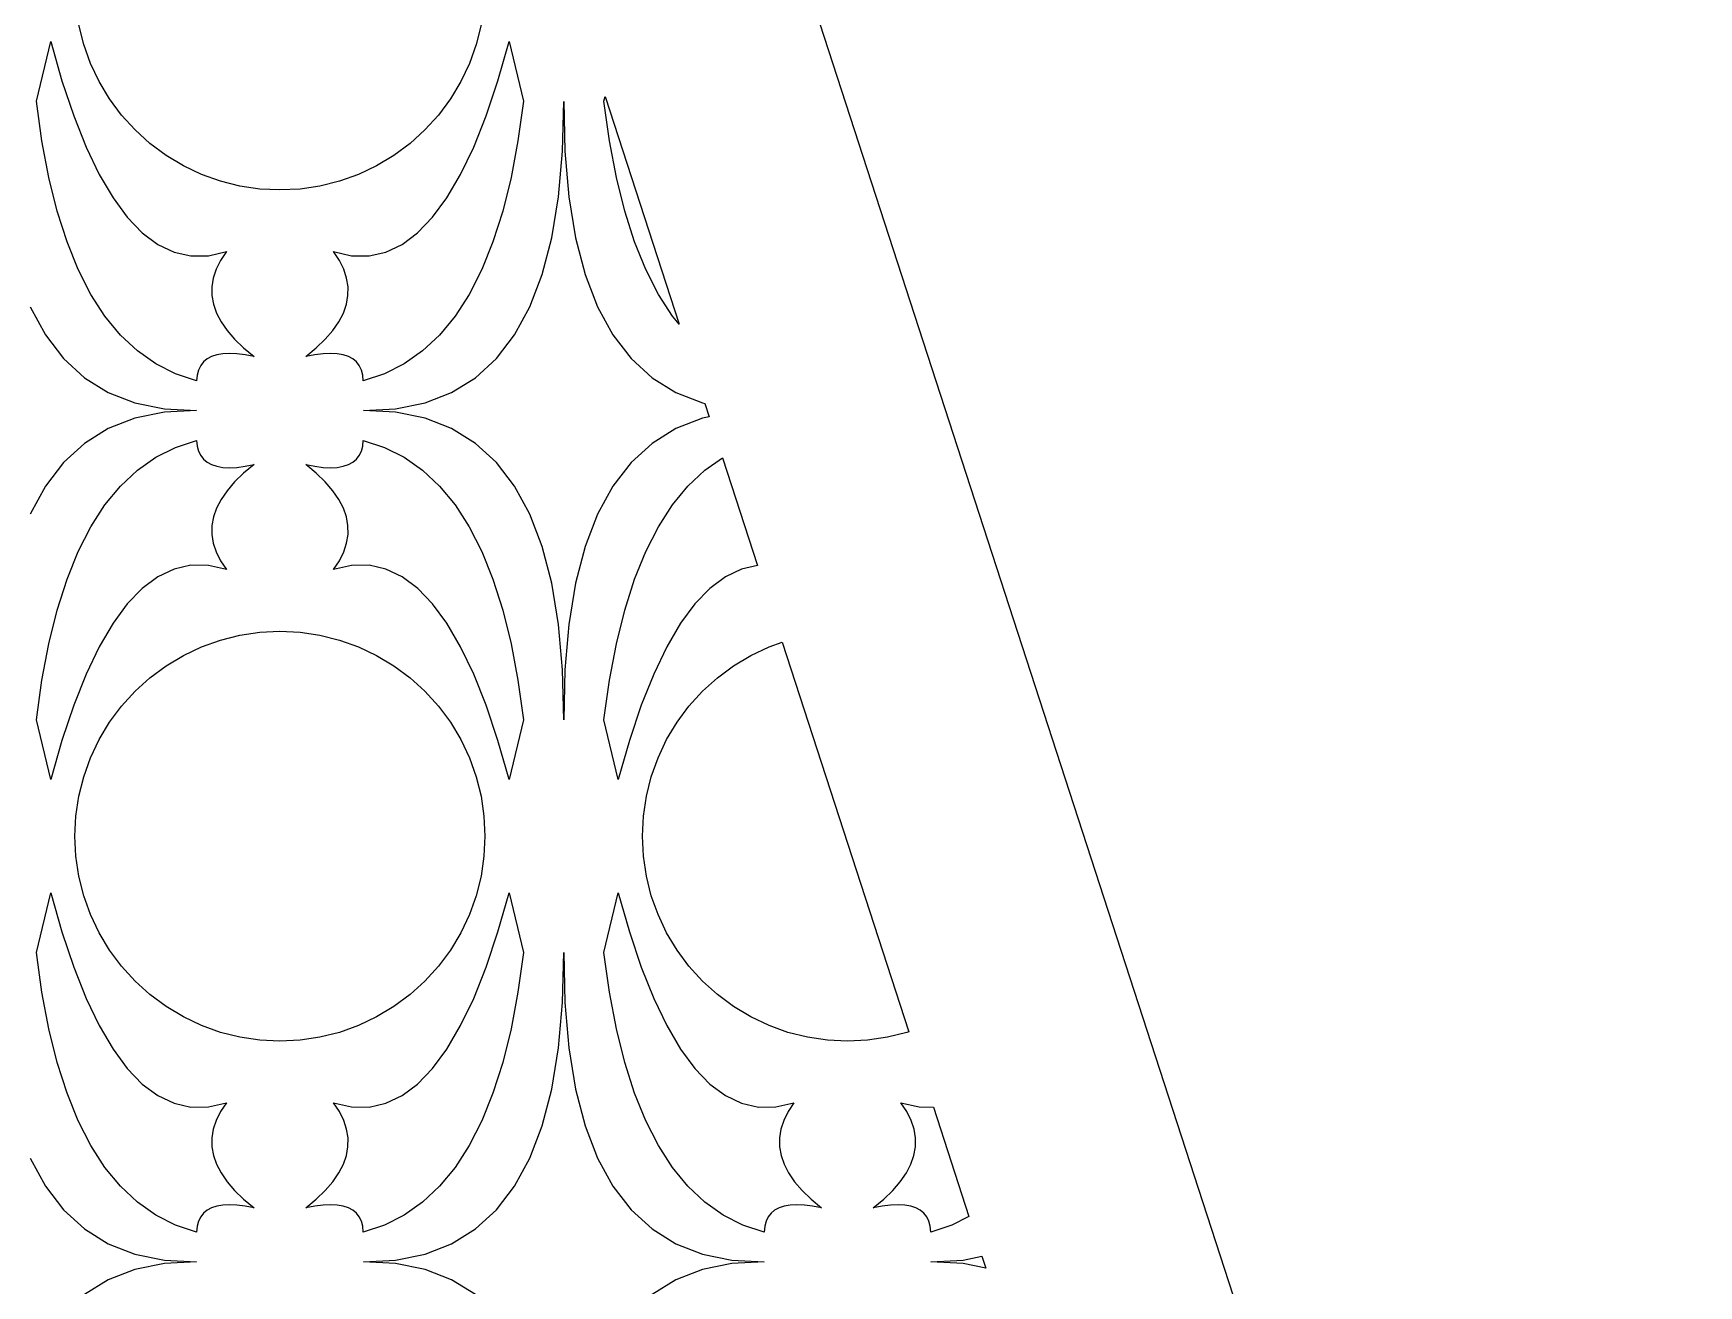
# Model space of a CAD drawing. Header units: metres. Extents: x -75 to 75, y 0 to 231.
# Drawn here: x -13 to 75, y 76.2 to 142.4 of the extents above; entities that cross this region are included whole.
import ezdxf

# ---------------------------------------------------------------- set-up
doc = ezdxf.new("R2010")
doc.units = ezdxf.units.M

msp = doc.modelspace()

# ---------------------------------------------------------------- linework, layer by layer
for p, q in [((75, 0), (0, 230.826)), ((-10.371, 141.854), (-10.6295, 142.886)), ((10.6294, 142.886), (10.371, 141.854)), ((-12.8739, 138.851), (-12.1146, 142.005)), ((-12.1146, 142.005), (-11.5238, 139.939)), ((-10.0127, 140.853), (-10.371, 141.854)), ((10.371, 141.854), (10.0127, 140.853)), ((11.5238, 139.939), (12.1146, 142.005)), ((12.1146, 142.005), (12.8739, 138.851)), ((-9.55798, 139.891), (-10.0127, 140.853)), ((10.0127, 140.853), (9.55798, 139.891)), ((-11.5238, 139.939), (-10.8995, 138.079)), ((-9.01122, 138.979), (-9.55798, 139.891)), ((9.55798, 139.891), (9.01118, 138.979)), ((10.8995, 138.079), (11.5238, 139.939)), ((-12.583, 136.759), (-12.8739, 138.851)), ((-8.37764, 138.125), (-9.01122, 138.979)), ((9.01118, 138.979), (8.37764, 138.125)), ((12.8739, 138.851), (12.583, 136.759)), ((14.9409, 136.212), (15, 138.844)), ((15, 138.844), (15.0591, 136.212)), ((17.1261, 138.851), (17.186, 139.1)), ((17.417, 136.759), (17.1261, 138.851)), ((17.186, 139.1), (21.0968, 127.064)), ((-10.8995, 138.079), (-10.2419, 136.427)), ((-7.66342, 137.337), (-8.37764, 138.125)), ((8.37764, 138.125), (7.66339, 137.337)), ((10.2419, 136.427), (10.8995, 138.079)), ((-12.2167, 134.823), (-12.583, 136.759)), ((-6.87535, 136.622), (-7.66342, 137.337)), ((-6.0211, 135.989), (-6.87535, 136.622)), ((6.87535, 136.622), (6.0211, 135.989)), ((7.66339, 137.337), (6.87535, 136.622)), ((12.583, 136.759), (12.2167, 134.823)), ((17.7833, 134.823), (17.417, 136.759)), ((-10.2419, 136.427), (-9.5511, 134.983)), ((-5.10884, 135.442), (-6.0211, 135.989)), ((6.0211, 135.989), (5.10884, 135.442)), ((9.5511, 134.983), (10.2419, 136.427)), ((14.7318, 133.805), (14.9409, 136.212)), ((15.0591, 136.212), (15.2681, 133.805)), ((-11.775, 133.043), (-12.2167, 134.823)), ((-9.5511, 134.983), (-8.82701, 133.747)), ((-4.14738, 134.987), (-5.10884, 135.442)), ((-3.146, 134.629), (-4.14738, 134.987)), ((4.14738, 134.987), (3.146, 134.629)), ((5.10884, 135.442), (4.14738, 134.987)), ((8.82698, 133.747), (9.5511, 134.983)), ((12.2167, 134.823), (11.775, 133.043)), ((18.225, 133.043), (17.7833, 134.823)), ((-2.11433, 134.371), (-3.146, 134.629)), ((-1.06229, 134.214), (-2.11433, 134.371)), ((0, 134.162), (-1.06229, 134.214)), ((1.06226, 134.214), (0, 134.162)), ((2.11429, 134.371), (1.06226, 134.214)), ((3.146, 134.629), (2.11429, 134.371)), ((-11.2578, 131.42), (-11.775, 133.043)), ((-8.82701, 133.747), (-8.06964, 132.718)), ((8.06964, 132.718), (8.82698, 133.747)), ((11.775, 133.043), (11.2578, 131.42)), ((14.373, 131.63), (14.7318, 133.805)), ((15.2681, 133.805), (15.6269, 131.63)), ((18.7422, 131.42), (18.225, 133.043)), ((-8.06964, 132.718), (-7.27901, 131.897)), ((7.27899, 131.897), (8.06964, 132.718)), ((-10.6651, 129.954), (-11.2578, 131.42)), ((-7.27901, 131.897), (-6.45511, 131.284)), ((-6.45511, 131.284), (-5.59795, 130.878)), ((5.59795, 130.878), (6.45511, 131.284)), ((6.45511, 131.284), (7.27899, 131.897)), ((11.2578, 131.42), (10.6651, 129.954)), ((13.8645, 129.687), (14.373, 131.63)), ((15.6269, 131.63), (16.1355, 129.687)), ((19.3349, 129.954), (18.7422, 131.42)), ((-5.59795, 130.878), (-4.70752, 130.68)), ((-4.70752, 130.68), (-3.78383, 130.69)), ((-3.78383, 130.69), (-2.82724, 130.907)), ((-3.13815, 130.44), (-3.37062, 129.974)), ((-2.82724, 130.907), (-3.13815, 130.44)), ((3.13817, 130.44), (2.82724, 130.907)), ((2.82724, 130.907), (3.78383, 130.69)), ((3.37062, 129.974), (3.13817, 130.44)), ((3.78383, 130.69), (4.70752, 130.68)), ((4.70752, 130.68), (5.59795, 130.878)), ((-9.99706, 128.644), (-10.6651, 129.954)), ((-3.52437, 129.509), (-3.59941, 129.045)), ((-3.37062, 129.974), (-3.52437, 129.509)), ((3.52437, 129.509), (3.37062, 129.974)), ((3.59941, 129.045), (3.52437, 129.509)), ((10.6651, 129.954), (9.99702, 128.644)), ((13.2061, 127.977), (13.8645, 129.687)), ((16.1355, 129.687), (16.7939, 127.977)), ((20.0029, 128.644), (19.3349, 129.954)), ((-9.25348, 127.491), (-9.99706, 128.644)), ((-3.59941, 129.045), (-3.59578, 128.581)), ((-3.59578, 128.581), (-3.5134, 128.118)), ((3.5134, 128.118), (3.59578, 128.581)), ((3.59578, 128.581), (3.59941, 129.045)), ((9.99702, 128.644), (9.25346, 127.49)), ((20.7465, 127.491), (20.0029, 128.644)), ((-13.2061, 127.977), (-12.398, 126.498)), ((-3.5134, 128.118), (-3.35236, 127.656)), ((3.35236, 127.656), (3.5134, 128.118)), ((12.398, 126.498), (13.2061, 127.977)), ((16.7939, 127.977), (17.602, 126.498)), ((-8.43452, 126.494), (-9.25348, 127.491)), ((-3.35236, 127.656), (-3.11263, 127.195)), ((-3.11263, 127.195), (-2.79416, 126.734)), ((2.79416, 126.734), (3.11261, 127.195)), ((3.11261, 127.195), (3.35236, 127.656)), ((9.25346, 127.49), (8.43449, 126.494)), ((21.0968, 127.064), (20.7465, 127.491)), ((-12.398, 126.498), (-11.4401, 125.251)), ((-7.54005, 125.654), (-8.43452, 126.494)), ((-2.79416, 126.734), (-2.39703, 126.275)), ((-2.39703, 126.275), (-1.9212, 125.816)), ((1.92119, 125.816), (2.39703, 126.275)), ((2.39703, 126.275), (2.79416, 126.734)), ((8.43449, 126.494), (7.54002, 125.654)), ((11.4401, 125.251), (12.398, 126.498)), ((17.602, 126.498), (18.5599, 125.251)), ((-11.4401, 125.251), (-10.3325, 124.237)), ((-6.57014, 124.97), (-7.54005, 125.654)), ((-4.04073, 125.072), (-4.19244, 124.876)), ((-3.84842, 125.233), (-4.04073, 125.072)), ((-3.61557, 125.358), (-3.84842, 125.233)), ((-3.3421, 125.447), (-3.61557, 125.358)), ((-3.02811, 125.501), (-3.3421, 125.447)), ((-2.67357, 125.519), (-3.02811, 125.501)), ((-2.27844, 125.501), (-2.67357, 125.519)), ((-1.84279, 125.447), (-2.27844, 125.501)), ((-1.9212, 125.816), (-1.36713, 125.358)), ((-1.36713, 125.358), (-1.84279, 125.447)), ((1.36713, 125.358), (1.92119, 125.816)), ((1.84279, 125.447), (1.36713, 125.358)), ((2.27847, 125.501), (1.84279, 125.447)), ((2.67357, 125.519), (2.27847, 125.501)), ((3.02812, 125.501), (2.67357, 125.519)), ((3.34213, 125.447), (3.02812, 125.501)), ((3.61557, 125.358), (3.34213, 125.447)), ((3.84842, 125.233), (3.61557, 125.358)), ((4.04073, 125.072), (3.84842, 125.233)), ((4.19244, 124.876), (4.04073, 125.072)), ((7.54002, 125.654), (6.57014, 124.97)), ((10.3325, 124.237), (11.4401, 125.251)), ((18.5599, 125.251), (19.6675, 124.237)), ((-10.3325, 124.237), (-9.075, 123.454)), ((-5.52484, 124.443), (-6.57014, 124.97)), ((-4.40421, 124.073), (-5.52484, 124.443)), ((-4.37421, 124.376), (-4.40421, 124.073)), ((-4.30362, 124.644), (-4.37421, 124.376)), ((-4.19244, 124.876), (-4.30362, 124.644)), ((4.30362, 124.644), (4.19244, 124.876)), ((4.37421, 124.376), (4.30362, 124.644)), ((4.40421, 124.073), (4.37421, 124.376)), ((5.52484, 124.443), (4.40421, 124.073)), ((6.57014, 124.97), (5.52484, 124.443)), ((9.075, 123.454), (10.3325, 124.237)), ((19.6675, 124.237), (20.925, 123.454)), ((-9.075, 123.454), (-7.66782, 122.904)), ((7.66779, 122.904), (9.075, 123.454)), ((20.925, 123.454), (22.3322, 122.904)), ((-7.66782, 122.904), (-6.11082, 122.586)), ((-6.11082, 122.414), (-7.66782, 122.096)), ((-6.11082, 122.586), (-4.40726, 122.5)), ((-4.40726, 122.5), (-6.11082, 122.414)), ((4.40726, 122.5), (6.11079, 122.586)), ((6.11082, 122.414), (4.40726, 122.5)), ((6.11079, 122.586), (7.66779, 122.904)), ((7.66782, 122.096), (6.11082, 122.414)), ((22.3322, 122.904), (22.4567, 122.879)), ((22.4567, 122.879), (22.6875, 122.168)), ((-9.075, 121.545), (-10.3325, 120.763)), ((-7.66782, 122.096), (-9.075, 121.545)), ((9.075, 121.545), (7.66782, 122.096)), ((10.3325, 120.763), (9.075, 121.545)), ((20.925, 121.545), (19.6675, 120.763)), ((22.3322, 122.096), (20.925, 121.545)), ((22.6875, 122.168), (22.3322, 122.096)), ((-10.3325, 120.763), (-11.4401, 119.749)), ((-5.52484, 120.557), (-4.40421, 120.927)), ((-4.40421, 120.927), (-4.37421, 120.624)), ((-4.37421, 120.624), (-4.30362, 120.356)), ((4.30362, 120.356), (4.37421, 120.624)), ((4.37421, 120.624), (4.40421, 120.927)), ((4.40421, 120.927), (5.52484, 120.557)), ((11.4401, 119.749), (10.3325, 120.763)), ((19.6675, 120.763), (18.5599, 119.749)), ((-11.4401, 119.749), (-12.398, 118.502)), ((-7.54005, 119.346), (-6.57014, 120.03)), ((-6.57014, 120.03), (-5.52484, 120.557)), ((-4.30362, 120.356), (-4.19244, 120.124)), ((-4.19244, 120.124), (-4.04073, 119.928)), ((-4.04073, 119.928), (-3.84842, 119.767)), ((-3.84842, 119.767), (-3.61557, 119.642)), ((3.61557, 119.642), (3.84842, 119.767)), ((3.84842, 119.767), (4.04073, 119.928)), ((4.04073, 119.928), (4.19244, 120.124)), ((4.19244, 120.124), (4.30362, 120.356)), ((5.52484, 120.557), (6.57014, 120.03)), ((6.57014, 120.03), (7.54005, 119.346)), ((12.398, 118.502), (11.4401, 119.749)), ((18.5599, 119.749), (17.602, 118.502)), ((22.4599, 119.346), (23.3913, 120.003)), ((23.3913, 120.003), (25.2413, 114.309)), ((-8.43449, 118.506), (-7.54005, 119.346)), ((-3.61557, 119.642), (-3.34213, 119.553)), ((-3.34213, 119.553), (-3.02812, 119.499)), ((-3.02812, 119.499), (-2.67357, 119.481)), ((-2.67357, 119.481), (-2.27847, 119.499)), ((-1.92119, 119.184), (-2.39703, 118.725)), ((-2.27847, 119.499), (-1.84279, 119.553)), ((-1.36713, 119.642), (-1.92119, 119.184)), ((-1.84279, 119.553), (-1.36713, 119.642)), ((1.9212, 119.184), (1.36713, 119.642)), ((1.36713, 119.642), (1.84279, 119.553)), ((1.84279, 119.553), (2.27844, 119.499)), ((2.39703, 118.725), (1.9212, 119.184)), ((2.27844, 119.499), (2.67357, 119.481)), ((2.67357, 119.481), (3.02811, 119.499)), ((3.02811, 119.499), (3.3421, 119.553)), ((3.3421, 119.553), (3.61557, 119.642)), ((7.54005, 119.346), (8.43452, 118.506)), ((21.5655, 118.506), (22.4599, 119.346)), ((-12.398, 118.502), (-13.2061, 117.023)), ((-9.25348, 117.509), (-8.43449, 118.506)), ((-2.79416, 118.266), (-3.11261, 117.805)), ((-2.39703, 118.725), (-2.79416, 118.266)), ((2.79416, 118.266), (2.39703, 118.725)), ((3.11263, 117.805), (2.79416, 118.266)), ((8.43452, 118.506), (9.25348, 117.509)), ((13.2061, 117.023), (12.398, 118.502)), ((17.602, 118.502), (16.7939, 117.023)), ((20.7465, 117.509), (21.5655, 118.506)), ((-9.99702, 116.356), (-9.25348, 117.509)), ((-3.35236, 117.344), (-3.5134, 116.882)), ((-3.11261, 117.805), (-3.35236, 117.344)), ((3.35236, 117.344), (3.11263, 117.805)), ((3.5134, 116.882), (3.35236, 117.344)), ((9.25348, 117.509), (9.99706, 116.356)), ((20.003, 116.356), (20.7465, 117.509)), ((-10.6651, 115.046), (-9.99702, 116.356)), ((-3.59578, 116.419), (-3.59941, 115.955)), ((-3.5134, 116.882), (-3.59578, 116.419)), ((3.59578, 116.419), (3.5134, 116.882)), ((3.59941, 115.955), (3.59578, 116.419)), ((9.99706, 116.356), (10.6651, 115.046)), ((13.8645, 115.313), (13.2061, 117.023)), ((16.7939, 117.023), (16.1355, 115.313)), ((19.3349, 115.046), (20.003, 116.356)), ((-3.59941, 115.955), (-3.52437, 115.491)), ((-3.52437, 115.491), (-3.37062, 115.026)), ((3.37062, 115.026), (3.52437, 115.491)), ((3.52437, 115.491), (3.59941, 115.955)), ((-11.2578, 113.58), (-10.6651, 115.046)), ((-3.37062, 115.026), (-3.13817, 114.56)), ((-3.13817, 114.56), (-2.82724, 114.093)), ((2.82724, 114.093), (3.13815, 114.56)), ((3.13815, 114.56), (3.37062, 115.026)), ((10.6651, 115.046), (11.2578, 113.58)), ((14.3731, 113.37), (13.8645, 115.313)), ((16.1355, 115.313), (15.627, 113.37)), ((18.7422, 113.58), (19.3349, 115.046)), ((-11.775, 111.957), (-11.2578, 113.58)), ((-6.45511, 113.716), (-7.27899, 113.103)), ((-5.59795, 114.122), (-6.45511, 113.716)), ((-4.70752, 114.32), (-5.59795, 114.122)), ((-3.78383, 114.31), (-4.70752, 114.32)), ((-2.82724, 114.093), (-3.78383, 114.31)), ((3.78383, 114.31), (2.82724, 114.093)), ((4.70752, 114.32), (3.78383, 114.31)), ((5.59795, 114.122), (4.70752, 114.32)), ((6.45511, 113.716), (5.59795, 114.122)), ((7.27901, 113.103), (6.45511, 113.716)), ((11.2578, 113.58), (11.775, 111.957)), ((18.225, 111.957), (18.7422, 113.58)), ((23.5449, 113.716), (22.721, 113.103)), ((24.4021, 114.122), (23.5449, 113.716)), ((25.2413, 114.309), (24.4021, 114.122)), ((-7.27899, 113.103), (-8.06964, 112.282)), ((8.06964, 112.282), (7.27901, 113.103)), ((14.7319, 111.195), (14.3731, 113.37)), ((15.627, 113.37), (15.2682, 111.195)), ((22.721, 113.103), (21.9304, 112.282)), ((-12.2167, 110.177), (-11.775, 111.957)), ((-8.06964, 112.282), (-8.82698, 111.253)), ((8.82701, 111.253), (8.06964, 112.282)), ((11.775, 111.957), (12.2167, 110.177)), ((17.7833, 110.177), (18.225, 111.957)), ((21.9304, 112.282), (21.173, 111.253)), ((-8.82698, 111.253), (-9.5511, 110.017)), ((9.5511, 110.017), (8.82701, 111.253)), ((14.9409, 108.788), (14.7319, 111.195)), ((15.2682, 111.195), (15.0591, 108.788)), ((21.173, 111.253), (20.4489, 110.017)), ((-12.583, 108.241), (-12.2167, 110.177)), ((-4.14738, 110.013), (-3.146, 110.371)), ((-3.146, 110.371), (-2.11429, 110.629)), ((-2.11429, 110.629), (-1.06226, 110.786)), ((-1.06226, 110.786), (0, 110.838)), ((0, 110.838), (1.06229, 110.786)), ((1.06229, 110.786), (2.11433, 110.629)), ((2.11433, 110.629), (3.146, 110.371)), ((3.146, 110.371), (4.14738, 110.013)), ((12.2167, 110.177), (12.583, 108.241)), ((17.417, 108.241), (17.7833, 110.177)), ((25.8526, 110.013), (26.5554, 110.264)), ((26.5554, 110.264), (33.2483, 89.6656)), ((-9.5511, 110.017), (-10.2419, 108.573)), ((-6.0211, 109.011), (-5.10884, 109.558)), ((-5.10884, 109.558), (-4.14738, 110.013)), ((4.14738, 110.013), (5.10884, 109.558)), ((5.10884, 109.558), (6.0211, 109.011)), ((10.2419, 108.573), (9.5511, 110.017)), ((20.4489, 110.017), (19.7581, 108.573)), ((23.9789, 109.011), (24.8911, 109.558)), ((24.8911, 109.558), (25.8526, 110.013)), ((-10.2419, 108.573), (-10.8995, 106.921)), ((-7.66342, 107.663), (-6.87535, 108.378)), ((-6.87535, 108.378), (-6.0211, 109.011)), ((6.0211, 109.011), (6.87535, 108.378)), ((6.87535, 108.378), (7.66342, 107.663)), ((10.8995, 106.921), (10.2419, 108.573)), ((15, 106.156), (14.9409, 108.788)), ((15.0591, 108.788), (15, 106.156)), ((19.7581, 108.573), (19.1005, 106.921)), ((22.3366, 107.663), (23.1246, 108.378)), ((23.1246, 108.378), (23.9789, 109.011)), ((-12.8739, 106.149), (-12.583, 108.241)), ((-8.37764, 106.875), (-7.66342, 107.663)), ((7.66342, 107.663), (8.37764, 106.875)), ((12.583, 108.241), (12.8739, 106.149)), ((17.1261, 106.149), (17.417, 108.241)), ((21.6223, 106.875), (22.3366, 107.663)), ((-10.8995, 106.921), (-11.5238, 105.061)), ((-9.01122, 106.021), (-8.37764, 106.875)), ((8.37764, 106.875), (9.01122, 106.021)), ((11.5238, 105.061), (10.8995, 106.921)), ((19.1005, 106.921), (18.4762, 105.061)), ((20.9888, 106.021), (21.6223, 106.875)), ((-12.1146, 102.995), (-12.8739, 106.149)), ((-9.55798, 105.109), (-9.01122, 106.021)), ((9.01122, 106.021), (9.55798, 105.109)), ((12.8739, 106.149), (12.1146, 102.995)), ((17.8854, 102.995), (17.1261, 106.149)), ((20.442, 105.109), (20.9888, 106.021)), ((-11.5238, 105.061), (-12.1146, 102.995)), ((-10.0127, 104.147), (-9.55798, 105.109)), ((9.55798, 105.109), (10.0127, 104.147)), ((12.1146, 102.995), (11.5238, 105.061)), ((18.4762, 105.061), (17.8854, 102.995)), ((19.9873, 104.147), (20.442, 105.109)), ((-10.371, 103.146), (-10.0127, 104.147)), ((10.0127, 104.147), (10.371, 103.146)), ((19.629, 103.146), (19.9873, 104.147)), ((-10.6294, 102.114), (-10.371, 103.146)), ((10.371, 103.146), (10.6295, 102.114)), ((19.3706, 102.114), (19.629, 103.146)), ((-10.7855, 101.062), (-10.6294, 102.114)), ((10.6295, 102.114), (10.7855, 101.062)), ((19.2145, 101.062), (19.3706, 102.114)), ((-10.8377, 100), (-10.7855, 101.062)), ((10.7855, 101.062), (10.8377, 100)), ((19.1623, 100), (19.2145, 101.062)), ((-10.7855, 98.9377), (-10.8377, 100)), ((10.8377, 100), (10.7855, 98.9377)), ((19.2145, 98.9377), (19.1623, 100)), ((-10.6295, 97.8857), (-10.7855, 98.9377)), ((10.7855, 98.9377), (10.6294, 97.8857)), ((19.3705, 97.8857), (19.2145, 98.9377)), ((-10.371, 96.854), (-10.6295, 97.8857)), ((10.6294, 97.8857), (10.371, 96.854)), ((19.629, 96.854), (19.3705, 97.8857)), ((-12.8739, 93.8514), (-12.1146, 97.0052)), ((-12.1146, 97.0052), (-11.5238, 94.9386)), ((-10.0127, 95.8526), (-10.371, 96.854)), ((10.371, 96.854), (10.0127, 95.8526)), ((11.5238, 94.9386), (12.1146, 97.0052)), ((12.1146, 97.0052), (12.8739, 93.8514)), ((17.1261, 93.8514), (17.8854, 97.0052)), ((17.8854, 97.0052), (18.4762, 94.9386)), ((19.9873, 95.8526), (19.629, 96.854)), ((-9.55798, 94.8911), (-10.0127, 95.8526)), ((10.0127, 95.8526), (9.55798, 94.8911)), ((20.442, 94.8911), (19.9873, 95.8526)), ((-11.5238, 94.9386), (-10.8995, 93.079)), ((-9.01122, 93.9789), (-9.55798, 94.8911)), ((9.55798, 94.8911), (9.01118, 93.9789)), ((10.8995, 93.079), (11.5238, 94.9386)), ((18.4762, 94.9386), (19.1005, 93.079)), ((20.9888, 93.9789), (20.442, 94.8911)), ((-12.583, 91.7588), (-12.8739, 93.8514)), ((-8.37764, 93.1246), (-9.01122, 93.9789)), ((9.01118, 93.9789), (8.37764, 93.1246)), ((12.8739, 93.8514), (12.583, 91.7587)), ((14.9409, 91.2123), (15, 93.8443)), ((15, 93.8443), (15.0591, 91.2123)), ((17.417, 91.7588), (17.1261, 93.8514)), ((21.6223, 93.1246), (20.9888, 93.9789)), ((-10.8995, 93.079), (-10.2419, 91.4272)), ((-7.66342, 92.3366), (-8.37764, 93.1246)), ((8.37764, 93.1246), (7.66339, 92.3366)), ((10.2419, 91.4272), (10.8995, 93.079)), ((19.1005, 93.079), (19.7581, 91.4272)), ((22.3366, 92.3366), (21.6223, 93.1246)), ((-12.2167, 89.8226), (-12.583, 91.7588)), ((-6.87535, 91.6223), (-7.66342, 92.3366)), ((-6.0211, 90.9888), (-6.87535, 91.6223)), ((6.87535, 91.6223), (6.0211, 90.9888)), ((7.66339, 92.3366), (6.87535, 91.6223)), ((12.583, 91.7587), (12.2167, 89.8226)), ((17.7833, 89.8226), (17.417, 91.7588)), ((23.1246, 91.6223), (22.3366, 92.3366)), ((23.9789, 90.9888), (23.1246, 91.6223)), ((-10.2419, 91.4272), (-9.5511, 89.9831)), ((-5.10884, 90.442), (-6.0211, 90.9888)), ((6.0211, 90.9888), (5.10884, 90.442)), ((9.5511, 89.9831), (10.2419, 91.4272)), ((14.7318, 88.8053), (14.9409, 91.2123)), ((15.0591, 91.2123), (15.2681, 88.8053)), ((19.7581, 91.4272), (20.4489, 89.9831)), ((24.8911, 90.442), (23.9789, 90.9888)), ((-11.775, 88.043), (-12.2167, 89.8226)), ((-9.5511, 89.9831), (-8.82701, 88.7467)), ((-4.14738, 89.9873), (-5.10884, 90.442)), ((-3.146, 89.629), (-4.14738, 89.9873)), ((4.14738, 89.9873), (3.146, 89.629)), ((5.10884, 90.442), (4.14738, 89.9873)), ((8.82698, 88.7467), (9.5511, 89.9831)), ((12.2167, 89.8226), (11.775, 88.043)), ((18.225, 88.043), (17.7833, 89.8226)), ((20.4489, 89.9831), (21.173, 88.7467)), ((25.8526, 89.9873), (24.8911, 90.442)), ((26.854, 89.629), (25.8526, 89.9873)), ((-2.11433, 89.3706), (-3.146, 89.629)), ((-1.06229, 89.2145), (-2.11433, 89.3706)), ((0, 89.1623), (-1.06229, 89.2145)), ((1.06226, 89.2145), (0, 89.1623)), ((2.11429, 89.3705), (1.06226, 89.2145)), ((3.146, 89.629), (2.11429, 89.3705)), ((27.8857, 89.3706), (26.854, 89.629)), ((28.9377, 89.2145), (27.8857, 89.3706)), ((30, 89.1623), (28.9377, 89.2145)), ((31.0623, 89.2145), (30, 89.1623)), ((32.1143, 89.3705), (31.0623, 89.2145)), ((33.146, 89.629), (32.1143, 89.3705)), ((33.2483, 89.6656), (33.146, 89.629)), ((-11.2578, 86.42), (-11.775, 88.043)), ((-8.82701, 88.7467), (-8.06964, 87.7179)), ((8.06964, 87.7179), (8.82698, 88.7467)), ((11.775, 88.043), (11.2578, 86.42)), ((14.373, 86.6303), (14.7318, 88.8053)), ((15.2681, 88.8053), (15.6269, 86.6303)), ((18.7422, 86.42), (18.225, 88.043)), ((21.173, 88.7467), (21.9304, 87.7179)), ((-8.06964, 87.7179), (-7.27901, 86.8969)), ((7.27899, 86.8969), (8.06964, 87.7179)), ((21.9304, 87.7179), (22.721, 86.8969)), ((-10.6651, 84.9536), (-11.2578, 86.42)), ((-7.27901, 86.8969), (-6.45511, 86.2835)), ((-6.45511, 86.2835), (-5.59795, 85.8779)), ((5.59795, 85.8779), (6.45511, 86.2835)), ((6.45511, 86.2835), (7.27899, 86.8969)), ((11.2578, 86.42), (10.6651, 84.9536)), ((13.8645, 84.6875), (14.373, 86.6303)), ((15.6269, 86.6303), (16.1355, 84.6875)), ((19.3349, 84.9536), (18.7422, 86.42)), ((22.721, 86.8969), (23.5449, 86.2835)), ((23.5449, 86.2835), (24.4021, 85.8779)), ((-5.59795, 85.8779), (-4.70752, 85.6799)), ((-4.70752, 85.6799), (-3.78383, 85.6896)), ((-3.78383, 85.6896), (-2.82724, 85.907)), ((-3.13815, 85.4404), (-3.37062, 84.9743)), ((-2.82724, 85.907), (-3.13815, 85.4404)), ((3.13817, 85.4404), (2.82724, 85.907)), ((2.82724, 85.907), (3.78383, 85.6896)), ((3.37062, 84.9743), (3.13817, 85.4404)), ((3.78383, 85.6896), (4.70752, 85.6799)), ((4.70752, 85.6799), (5.59795, 85.8779)), ((24.4021, 85.8779), (25.2925, 85.6799)), ((25.2925, 85.6799), (26.2162, 85.6896)), ((26.2162, 85.6896), (27.1728, 85.907)), ((26.8618, 85.4404), (26.6294, 84.9743)), ((27.1728, 85.907), (26.8618, 85.4404)), ((33.1382, 85.4404), (32.8272, 85.907)), ((32.8272, 85.907), (33.7838, 85.6896)), ((33.3706, 84.9743), (33.1382, 85.4404)), ((33.7838, 85.6896), (34.5428, 85.6817)), ((34.5428, 85.6817), (36.4227, 79.8959)), ((-9.99706, 83.6438), (-10.6651, 84.9536)), ((-3.37062, 84.9743), (-3.52437, 84.509)), ((3.52437, 84.509), (3.37062, 84.9743)), ((10.6651, 84.9536), (9.99702, 83.6438)), ((13.2061, 82.9767), (13.8645, 84.6875)), ((16.1355, 84.6875), (16.7939, 82.9767)), ((20.0029, 83.6438), (19.3349, 84.9536)), ((26.6294, 84.9743), (26.4756, 84.509)), ((33.5244, 84.509), (33.3706, 84.9743)), ((-9.25348, 82.4905), (-9.99706, 83.6438)), ((-3.52437, 84.509), (-3.59941, 84.0445)), ((-3.59941, 84.0445), (-3.59578, 83.5808)), ((3.59941, 84.0445), (3.52437, 84.509)), ((3.59578, 83.5808), (3.59941, 84.0445)), ((9.99702, 83.6438), (9.25346, 82.4905)), ((20.7465, 82.4905), (20.0029, 83.6438)), ((26.4756, 84.509), (26.4006, 84.0445)), ((26.4006, 84.0445), (26.4042, 83.5808)), ((33.5994, 84.0445), (33.5244, 84.509)), ((33.5958, 83.5808), (33.5994, 84.0445)), ((-13.2061, 82.9767), (-12.398, 81.498)), ((-3.59578, 83.5808), (-3.5134, 83.1179)), ((-3.5134, 83.1179), (-3.35236, 82.6559)), ((3.35236, 82.6559), (3.5134, 83.1179)), ((3.5134, 83.1179), (3.59578, 83.5808)), ((12.398, 81.498), (13.2061, 82.9767)), ((16.7939, 82.9767), (17.602, 81.498)), ((26.4042, 83.5808), (26.4866, 83.1179)), ((26.4866, 83.1179), (26.6476, 82.6559)), ((33.3524, 82.6559), (33.5134, 83.1179)), ((33.5134, 83.1179), (33.5958, 83.5808)), ((-8.43452, 81.4939), (-9.25348, 82.4905)), ((-3.35236, 82.6559), (-3.11263, 82.1947)), ((-3.11263, 82.1947), (-2.79416, 81.7342)), ((2.79416, 81.7342), (3.11261, 82.1946)), ((3.11261, 82.1946), (3.35236, 82.6559)), ((9.25346, 82.4905), (8.43449, 81.4939)), ((21.5655, 81.4939), (20.7465, 82.4905)), ((26.6476, 82.6559), (26.8874, 82.1947)), ((26.8874, 82.1947), (27.2058, 81.7342)), ((32.7942, 81.7342), (33.1126, 82.1946)), ((33.1126, 82.1946), (33.3524, 82.6559)), ((-12.398, 81.498), (-11.4401, 80.2514)), ((-7.54005, 80.6538), (-8.43452, 81.4939)), ((-2.79416, 81.7342), (-2.39703, 81.2746)), ((-2.39703, 81.2746), (-1.9212, 80.8158)), ((1.92119, 80.8158), (2.39703, 81.2746)), ((2.39703, 81.2746), (2.79416, 81.7342)), ((8.43449, 81.4939), (7.54002, 80.6537)), ((11.4401, 80.2514), (12.398, 81.498)), ((17.602, 81.498), (18.5599, 80.2514)), ((22.4599, 80.6538), (21.5655, 81.4939)), ((27.2058, 81.7342), (27.603, 81.2746)), ((27.603, 81.2746), (28.0788, 80.8158)), ((31.9212, 80.8158), (32.397, 81.2746)), ((32.397, 81.2746), (32.7942, 81.7342)), ((-11.4401, 80.2514), (-10.3325, 79.2369)), ((-6.57014, 79.9702), (-7.54005, 80.6538)), ((-3.84842, 80.2331), (-4.04073, 80.0725)), ((-3.61557, 80.3581), (-3.84842, 80.2331)), ((-3.3421, 80.4473), (-3.61557, 80.3581)), ((-3.02811, 80.5009), (-3.3421, 80.4473)), ((-2.67357, 80.5187), (-3.02811, 80.5009)), ((-2.27844, 80.5009), (-2.67357, 80.5187)), ((-1.84279, 80.4473), (-2.27844, 80.5009)), ((-1.9212, 80.8158), (-1.36713, 80.3582)), ((-1.36713, 80.3582), (-1.84279, 80.4473)), ((1.36713, 80.3582), (1.92119, 80.8158)), ((1.84279, 80.4473), (1.36713, 80.3582)), ((2.27847, 80.5009), (1.84279, 80.4473)), ((2.67357, 80.5187), (2.27847, 80.5009)), ((3.02812, 80.5009), (2.67357, 80.5187)), ((3.34213, 80.4473), (3.02812, 80.5009)), ((3.61557, 80.3581), (3.34213, 80.4473)), ((3.84842, 80.2331), (3.61557, 80.3581)), ((4.04073, 80.0725), (3.84842, 80.2331)), ((7.54002, 80.6537), (6.57014, 79.9702)), ((10.3325, 79.2369), (11.4401, 80.2514)), ((18.5599, 80.2514), (19.6675, 79.2369)), ((23.4299, 79.9702), (22.4599, 80.6538)), ((26.1516, 80.2331), (25.9593, 80.0725)), ((26.3844, 80.3581), (26.1516, 80.2331)), ((26.6579, 80.4473), (26.3844, 80.3581)), ((26.9719, 80.5009), (26.6579, 80.4473)), ((27.3264, 80.5187), (26.9719, 80.5009)), ((27.7215, 80.5009), (27.3264, 80.5187)), ((28.1572, 80.4473), (27.7215, 80.5009)), ((28.0788, 80.8158), (28.6329, 80.3582)), ((28.6329, 80.3582), (28.1572, 80.4473)), ((31.3671, 80.3582), (31.9212, 80.8158)), ((31.8428, 80.4473), (31.3671, 80.3582)), ((32.2785, 80.5009), (31.8428, 80.4473)), ((32.6736, 80.5187), (32.2785, 80.5009)), ((33.0281, 80.5009), (32.6736, 80.5187)), ((33.3421, 80.4473), (33.0281, 80.5009)), ((33.6156, 80.3581), (33.3421, 80.4473)), ((33.8484, 80.2331), (33.6156, 80.3581)), ((34.0407, 80.0725), (33.8484, 80.2331)), ((-10.3325, 79.2369), (-9.075, 78.4545)), ((-5.52484, 79.4433), (-6.57014, 79.9702)), ((-4.40421, 79.0731), (-5.52484, 79.4433)), ((-4.37421, 79.3763), (-4.40421, 79.0731)), ((-4.30362, 79.644), (-4.37421, 79.3763)), ((-4.19244, 79.8761), (-4.30362, 79.644)), ((-4.04073, 80.0725), (-4.19244, 79.8761)), ((4.19244, 79.8761), (4.04073, 80.0725)), ((4.30362, 79.644), (4.19244, 79.8761)), ((4.37421, 79.3763), (4.30362, 79.644)), ((4.40421, 79.0731), (4.37421, 79.3763)), ((5.52484, 79.4433), (4.40421, 79.0731)), ((6.57014, 79.9702), (5.52484, 79.4433)), ((9.075, 78.4545), (10.3325, 79.2369)), ((19.6675, 79.2369), (20.925, 78.4545)), ((24.4752, 79.4433), (23.4299, 79.9702)), ((25.5958, 79.0731), (24.4752, 79.4433)), ((25.6258, 79.3763), (25.5958, 79.0731)), ((25.6964, 79.644), (25.6258, 79.3763)), ((25.8075, 79.8761), (25.6964, 79.644)), ((25.9593, 80.0725), (25.8075, 79.8761)), ((34.1924, 79.8761), (34.0407, 80.0725)), ((34.3036, 79.644), (34.1924, 79.8761)), ((34.3742, 79.3763), (34.3036, 79.644)), ((34.4042, 79.0731), (34.3742, 79.3763)), ((35.5248, 79.4433), (34.4042, 79.0731)), ((36.4227, 79.8959), (35.5248, 79.4433)), ((-9.075, 78.4545), (-7.66782, 77.9042)), ((7.66779, 77.9042), (9.075, 78.4545)), ((20.925, 78.4545), (22.3322, 77.9042)), ((-7.66782, 77.9042), (-6.11082, 77.586)), ((-6.11082, 77.586), (-4.40726, 77.5)), ((-4.40726, 77.5), (-6.11082, 77.414)), ((4.40726, 77.5), (6.11079, 77.586)), ((6.11082, 77.414), (4.40726, 77.5)), ((6.11079, 77.586), (7.66779, 77.9042)), ((22.3322, 77.9042), (23.8892, 77.586)), ((23.8892, 77.586), (25.5927, 77.5)), ((25.5927, 77.5), (23.8892, 77.414)), ((34.4073, 77.5), (36.1108, 77.586)), ((36.1108, 77.414), (34.4073, 77.5)), ((36.1108, 77.586), (37.1071, 77.7896)), ((37.1071, 77.7896), (37.3087, 77.1692)), ((-7.66782, 77.0958), (-9.075, 76.5455)), ((-6.11082, 77.414), (-7.66782, 77.0958)), ((7.66782, 77.0958), (6.11082, 77.414)), ((9.075, 76.5455), (7.66782, 77.0958)), ((22.3322, 77.0958), (20.925, 76.5455)), ((23.8892, 77.414), (22.3322, 77.0958)), ((37.3087, 77.1692), (36.1108, 77.414)), ((-9.075, 76.5455), (-10.3325, 75.7631)), ((10.3325, 75.7631), (9.075, 76.5455)), ((20.925, 76.5455), (19.6675, 75.7631))]:
    msp.add_line(p, q)

doc.saveas('drawing.dxf')
